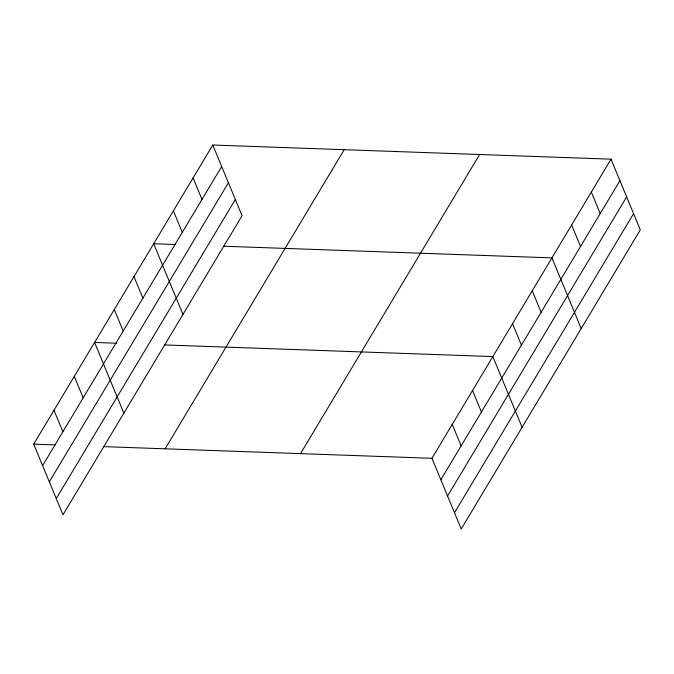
<?xml version="1.0" encoding="UTF-8"?>
<svg xmlns="http://www.w3.org/2000/svg" width="674" height="674" viewBox="0 0 674 674"><rect width="100%" height="100%" fill="white"/><g stroke="black" fill="none" stroke-linecap="round" stroke-linejoin="round"><path stroke-width="1.01" d="M212.782 145.028L242.059 215.705L62.977 514.826L33.7 444.149L212.782 145.028L611.023 159.174L640.3 229.851L461.218 528.972L431.941 458.295L611.023 159.174M42.597 465.633L221.687 166.52M49.32 481.868L228.41 182.755M56.254 498.591L235.336 199.479M165.122 448.817L344.203 149.695M300.52 453.627L479.602 154.506M440.838 479.778L619.928 180.657M447.561 496.013L626.651 196.892M454.495 512.737L633.577 213.616M175.594 244.519L153.689 243.744L182.966 314.421M223.566 246.221L551.93 257.881L581.199 328.558M116.492 343.226L94.587 342.451L123.864 413.128M164.473 344.928L492.829 356.588L522.106 427.265M33.7 444.149L55.605 444.924M103.585 446.626L431.941 458.295M591.325 192.073L600.222 213.565M571.628 224.981L580.525 246.465M532.224 290.789L541.129 312.273M512.526 323.688L521.432 345.172M472.533 390.49L481.43 411.974M452.237 424.393L461.134 445.876M193.084 177.936L201.989 199.42M173.387 210.836L182.283 232.319M133.991 276.643L142.888 298.127M114.285 309.543L123.19 331.035M74.292 376.345L83.188 397.837M53.996 410.247L62.893 431.731"/></g></svg>
